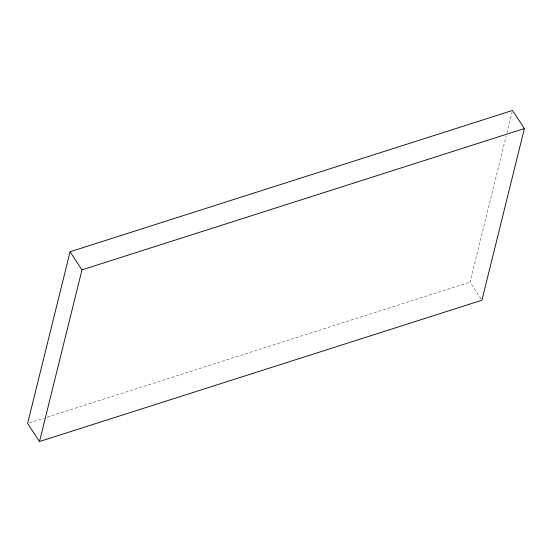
<?xml version="1.0" encoding="UTF-8"?>
<svg xmlns="http://www.w3.org/2000/svg" width="552" height="552" viewBox="0 0 552 552"><rect width="100%" height="100%" fill="white"/><g stroke="black" fill="none" stroke-linecap="round" stroke-linejoin="round"><path stroke-width="0.41" stroke-dasharray="2.76 2.07" d="M480.999 298.839L470.014 282.134L506.108 136.296M506.929 132.963L512.083 112.125M29.242 422.915L44.015 418.195M47.299 417.146L470.014 282.134"/><path stroke-width="0.83" d="M70.083 251.767L27.6 423.439L39.502 441.538L481.917 300.233L524.4 128.561L512.497 110.462L70.083 251.767L81.986 269.866L39.502 441.538M81.986 269.866L524.4 128.561"/></g></svg>
